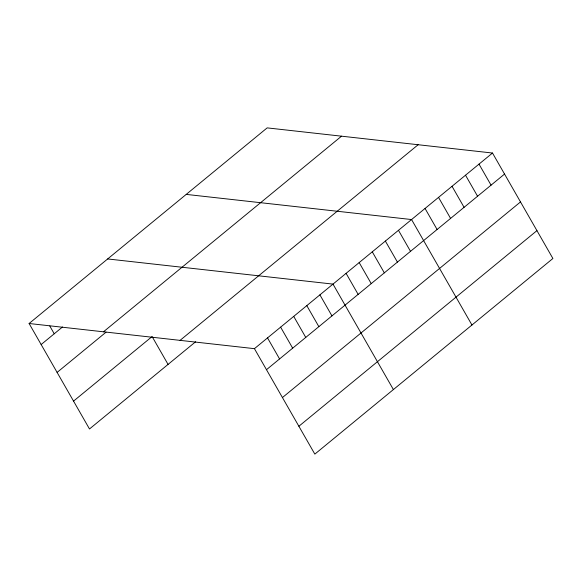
<?xml version="1.0" encoding="UTF-8"?>
<svg xmlns="http://www.w3.org/2000/svg" width="582" height="582" viewBox="0 0 582 582"><rect width="100%" height="100%" fill="white"/><g stroke="black" fill="none" stroke-linecap="round" stroke-linejoin="round"><path stroke-width="0.87" d="M29.1 323.505L267.167 127.88L492.503 153.03L552.9 258.495L314.833 454.12L254.436 348.662L29.1 323.505L89.497 428.97L195.625 341.758M41.147 344.537L62.507 326.982M103.458 331.805L341.532 136.181M57.101 372.4L106.033 332.191M73.543 401.107L152.106 336.549L168.06 364.412M180.071 340.361L418.145 144.729M254.436 348.662L492.503 153.03M266.476 369.694L504.55 174.069M282.437 397.557L520.504 201.925M298.872 426.257L536.946 230.632M186.225 194.395L411.561 219.545L471.958 325.011M107.663 258.946L332.999 284.103L393.396 389.562M479.008 164.117L491.055 185.149M465.52 175.204L477.567 196.236M452.032 186.291L464.08 207.323M438.537 197.378L450.584 218.41M425.049 208.458L437.097 229.497M398.466 230.305L410.514 251.337M385.371 241.064L397.419 262.096M372.276 251.824L384.324 272.856M359.181 262.584L371.229 283.616M346.086 273.344L358.134 294.376M319.904 294.863L331.951 315.895M306.809 305.623L318.856 326.655M293.714 316.382L305.761 337.415M280.619 327.142L292.666 348.174M267.524 337.902L279.571 358.934M49.776 325.993L54.242 333.777"/></g></svg>
